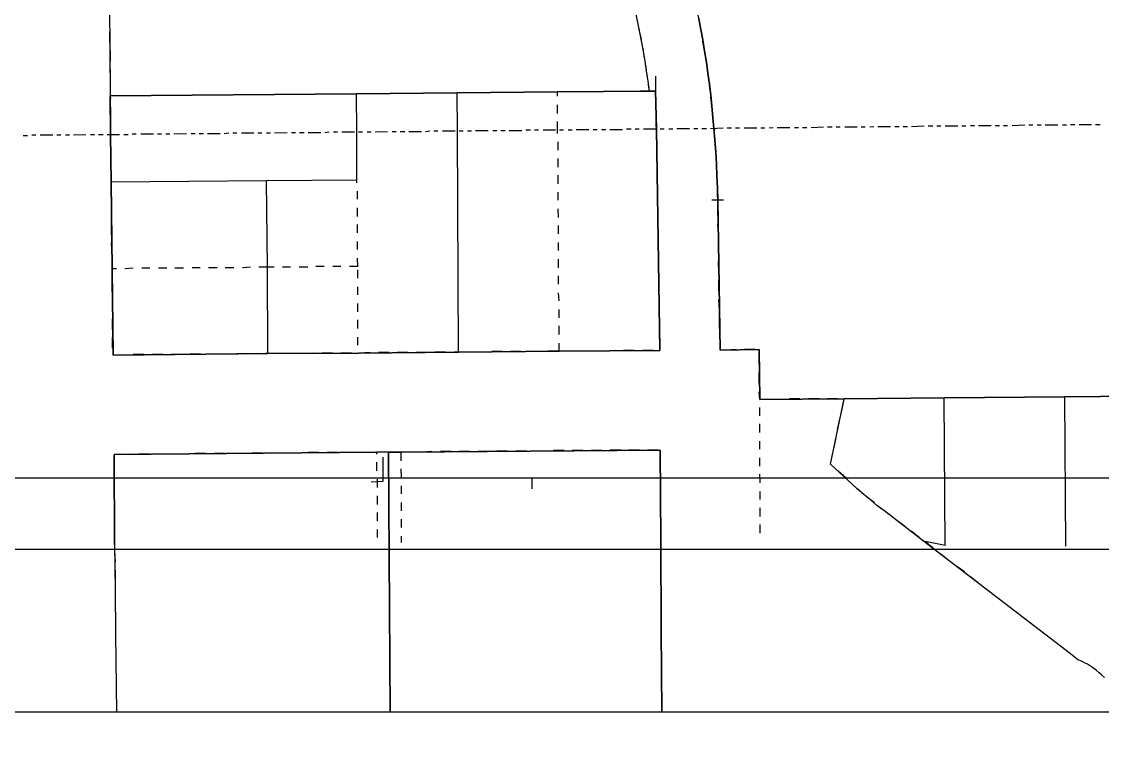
# Model space of a CAD drawing. Extents: x -8 to 2448, y 177 to 3185.
# Drawn here: x 836 to 1352, y 716 to 1059 of the extents above; entities that cross this region are included whole.
import ezdxf

# ---------------------------------------------------------------- set-up
doc = ezdxf.new("R2010")
doc.units = 0
doc.layers.add('Cadastral_Map', color=7, linetype='CONTINUOUS')

msp = doc.modelspace()

# ---------------------------------------------------------------- linework, layer by layer
at = {"layer": 'Cadastral_Map', "color": 7}
for points in [[(103.92227, 1957.2105), (103.92227, 3073.2165), (2335.9709, 3073.2165), (2335.9709, 841.20452), (103.92227, 841.20452), (103.92227, 1957.2105)], [(732.49597, 1457.0478), (836.41823, 1308.727), (876.4991, 1251.3667), (876.97912, 1160.6462), (877.21912, 1110.246), (877.69913, 1067.0457), (877.93914, 1023.8455), (878.17914, 1005.3654)], [(1166.1854, 1008.2454), (1165.7054, 1013.5254), (1165.2254, 1018.8055), (1164.7454, 1024.0855), (1164.0254, 1029.3655), (1163.3054, 1034.6456), (1162.5853, 1039.9256), (1161.6253, 1045.2056), (1160.9053, 1050.4856), (1159.9453, 1055.5257), (1158.9853, 1060.8057), (1157.7852, 1066.0857), (1156.8252, 1071.1258), (1155.6252, 1076.4058), (1154.6652, 1080.7258)], [(1135.4648, 1026.0055), (1134.7447, 1030.8055), (1134.0247, 1035.6056), (1133.3047, 1040.4056), (1132.5847, 1045.2056), (1131.6247, 1050.0056), (1130.6646, 1054.8057), (1129.7046, 1059.6057), (1128.7446, 1064.4057), (1127.7846, 1069.2057)], [(877.69913, 1067.0457), (877.93914, 1023.8455)], [(1138.8248, 1008.0054), (1138.3448, 1026.0055), (1135.4648, 1026.0055), (1134.7447, 1030.8055), (1134.0247, 1035.6056), (1133.3047, 1040.4056), (1132.5847, 1045.2056), (1131.6247, 1050.0056), (1130.6646, 1054.8057), (1129.7046, 1059.6057)], [(1158.9853, 1060.8057), (1159.9453, 1055.5257), (1160.9053, 1050.4856), (1161.6253, 1045.2056), (1162.5853, 1039.9256), (1163.3054, 1034.6456), (1164.0254, 1029.3655), (1164.7454, 1024.0855), (1165.2254, 1018.8055), (1165.7054, 1013.5254), (1166.1854, 1008.2454), (1166.6654, 1002.7254), (1167.1454, 996.96535), (1167.3854, 991.20532), (1167.6255, 985.44529), (1167.8655, 979.92526), (1168.1055, 974.16523), (1169.0655, 902.40484), (1187.7859, 902.64485), (1188.0259, 878.88472), (1228.3468, 879.12472), (1276.1078, 879.60472), (1333.7091, 880.08472), (1435.7113, 881.04473)], [(1166.1854, 1008.2454), (1165.7054, 1013.5254), (1165.2254, 1018.8055), (1164.7454, 1024.0855), (1164.0254, 1029.3655), (1163.3054, 1034.6456), (1162.5853, 1039.9256), (1161.6253, 1045.2056), (1160.9053, 1050.4856), (1159.9453, 1055.5257), (1158.9853, 1060.8057)], [(1138.3448, 1033.2056), (1138.3448, 1026.0055), (1131.1447, 1026.0055)], [(995.5417, 1024.8055), (877.93914, 1023.8455)], [(877.93914, 1023.8455), (878.17914, 1005.3654)], [(1091.5438, 1025.7655), (1043.5428, 1025.2855), (995.5417, 1024.8055)], [(995.7817, 1006.5654), (995.5417, 1024.8055)], [(1043.7828, 1007.0454), (1043.5428, 1025.2855)], [(1135.4648, 1026.0055), (1091.5438, 1025.7655)], [(1091.5438, 1023.6055), (1091.5438, 1025.7655)], [(1135.4648, 1026.0055), (1138.3448, 1026.0055), (1138.8248, 1008.0054)], [(1091.5438, 1015.4454), (1091.5438, 1019.5255)], [(1091.5438, 1007.5254), (1091.5438, 1011.6054)], [(1138.8248, 1008.0054), (1140.2649, 902.16484), (1092.2638, 901.92484), (1044.2628, 901.44484), (996.50172, 900.96484), (953.30078, 900.72484), (879.37917, 900.00483), (878.89916, 941.28505), (878.41915, 982.56527), (878.17914, 1005.3654)], [(995.7817, 983.52528), (995.7817, 1006.5654)], [(1044.2628, 901.44484), (1043.7828, 1007.0454)], [(1091.5438, 1005.8454), (1091.5438, 1007.5254)], [(1092.2638, 901.92484), (1140.2649, 902.16484), (1138.8248, 1008.0054)], [(1188.0259, 878.88472), (1187.7859, 902.64485), (1169.0655, 902.40484), (1168.1055, 974.16523), (1167.8655, 979.92526), (1167.6255, 985.44529), (1167.3854, 991.20532), (1167.1454, 996.96535), (1166.6654, 1002.7254), (1166.1854, 1008.2454)], [(1352.6695, 746.16401), (1351.2295, 747.36401), (1350.0294, 748.32402), (1348.5894, 749.52402), (1347.3894, 750.48403), (1345.9493, 751.44403), (1344.5093, 752.40404), (1343.0693, 753.12404), (1341.6292, 753.84405), (1339.9492, 754.56405), (1336.3491, 757.44407), (1266.2676, 811.20435), (1253.5473, 821.04441), (1250.4273, 823.44442), (1247.3072, 825.84443), (1243.9471, 828.24445), (1240.8271, 830.88446), (1237.707, 833.52447), (1234.5869, 836.16449), (1221.8666, 847.92455), (1228.3468, 879.12472), (1188.0259, 878.88472), (1187.7859, 902.64485), (1169.0655, 902.40484), (1168.1055, 974.16523), (1167.8655, 979.92526), (1167.6255, 985.44529), (1167.3854, 991.20532), (1167.1454, 996.96535), (1166.6654, 1002.7254), (1166.1854, 1008.2454)], [(878.17914, 1005.3654), (878.41915, 982.56527)], [(1091.7838, 997.92536), (1091.7838, 1001.7654)], [(1091.7838, 989.76531), (1091.7838, 993.84533)], [(1091.7838, 981.84527), (1091.7838, 985.92529)], [(995.7817, 983.52528), (952.58076, 983.28528), (878.41915, 982.56527)], [(878.41915, 982.56527), (878.89916, 941.28505)], [(953.30078, 900.72484), (953.06077, 942.00506), (952.58076, 983.28528)], [(995.7817, 982.32527), (995.7817, 983.52528)], [(996.02171, 974.40523), (996.02171, 978.24525)], [(1091.7838, 973.92523), (1091.7838, 977.76525)], [(996.02171, 966.24519), (996.02171, 970.32521)], [(1170.7455, 973.92523), (1165.2254, 973.92523)], [(1092.0238, 965.76518), (1091.7838, 969.84521)], [(996.02171, 958.32514), (996.02171, 962.40517)], [(1092.0238, 957.84514), (1092.0238, 961.92516)], [(996.02171, 950.4051), (996.02171, 954.24512)], [(1092.0238, 949.9251), (1092.0238, 953.76512)], [(996.26172, 942.24506), (996.02171, 946.32508)], [(1092.0238, 941.76506), (1092.0238, 945.84508)], [(953.30078, 900.72484), (879.37917, 900.00483), (878.89916, 941.28505)], [(881.0592, 941.28505), (878.89916, 941.28505)], [(888.97938, 941.52505), (884.89929, 941.28505)], [(896.89955, 941.52505), (893.05947, 941.52505)], [(905.05973, 941.52505), (900.97964, 941.52505)], [(912.9799, 941.52505), (908.89981, 941.52505)], [(920.90007, 941.76506), (917.05999, 941.76506)], [(929.06025, 941.76506), (924.98016, 941.76506)], [(936.98042, 941.76506), (932.90033, 941.76506)], [(944.9006, 942.00506), (941.06051, 941.76506)], [(953.06077, 942.00506), (948.98068, 942.00506)], [(956.18084, 942.00506), (953.06077, 942.00506)], [(964.10101, 942.00506), (960.26093, 942.00506)], [(972.26119, 942.00506), (968.1811, 942.00506)], [(980.18136, 942.24506), (976.10128, 942.24506)], [(988.10154, 942.24506), (984.26145, 942.24506)], [(996.26172, 942.24506), (992.18163, 942.24506)], [(996.26172, 936.72503), (996.26172, 940.80505)], [(1092.0238, 933.84501), (1092.0238, 937.92503)], [(996.26172, 928.80499), (996.26172, 932.64501)], [(1092.2638, 925.92497), (1092.0238, 929.76499)], [(996.26172, 920.64494), (996.26172, 924.72496)], [(1092.2638, 917.76493), (1092.2638, 921.84495)], [(996.26172, 912.7249), (996.26172, 916.80492)], [(1092.2638, 909.84488), (1092.2638, 913.92491)], [(996.26172, 904.80486), (996.26172, 908.64488)], [(1092.2638, 901.92484), (1092.2638, 905.76486)], [(996.50172, 900.96484), (953.30078, 900.72484)], [(1092.2638, 901.92484), (1044.2628, 901.44484), (996.50172, 900.96484)], [(1228.3468, 879.12472), (1188.0259, 878.88472)], [(1276.5878, 809.04434), (1266.2676, 811.20435), (1253.5473, 821.04441), (1250.4273, 823.44442), (1247.3072, 825.84443), (1243.9471, 828.24445), (1240.8271, 830.88446), (1237.707, 833.52447), (1234.5869, 836.16449), (1221.8666, 847.92455), (1228.3468, 879.12472)], [(1276.1078, 879.60472), (1228.3468, 879.12472)], [(1333.7091, 880.08472), (1276.1078, 879.60472)], [(1276.5878, 809.04434), (1276.1078, 879.60472)], [(1435.7113, 881.04473), (1333.7091, 880.08472)], [(1334.1891, 808.80434), (1333.7091, 880.08472)], [(1188.0259, 870.96468), (1188.0259, 875.0447)], [(1188.0259, 863.04463), (1188.0259, 867.12465)], [(1188.0259, 855.12459), (1188.0259, 858.96461)], [(1659.3962, 729.60392), (1141.2249, 729.60392), (1140.9849, 768.48413), (1140.7449, 811.68436), (1140.5049, 854.64459), (1016.6622, 853.68458), (1010.902, 853.68458), (1011.622, 729.60392), (412.56899, 729.60392)], [(1140.5049, 854.64459), (1016.6622, 853.68458), (1010.902, 853.68458), (1005.1419, 853.68458), (879.85918, 852.48458), (880.09918, 809.52435), (880.33919, 788.16423), (880.57919, 766.56411), (881.0592, 729.60392)], [(880.09918, 809.52435), (879.85918, 852.48458), (1005.1419, 853.68458)], [(1002.5018, 839.52451), (1008.262, 839.76451), (1008.262, 851.28457)], [(1005.1419, 853.68458), (1005.1419, 852.72458)], [(1010.902, 853.68458), (1005.1419, 853.68458)], [(1016.6622, 853.68458), (1010.902, 853.68458)], [(1010.902, 853.68458), (1011.622, 729.60392)], [(1016.6622, 853.68458), (1140.5049, 854.64459), (1140.7449, 811.68436)], [(1016.6622, 853.68458), (1016.6622, 849.60456)], [(1141.2249, 729.60392), (1140.9849, 768.48413), (1140.7449, 811.68436), (1140.5049, 854.64459)], [(1005.1419, 848.88456), (1005.1419, 844.80453)], [(1188.0259, 846.96455), (1188.0259, 851.04457)], [(1016.6622, 845.76454), (1016.9022, 841.68452)], [(1079.3035, 841.20452), (1079.3035, 836.16449)], [(1188.2659, 839.0445), (1188.0259, 843.12453)], [(1005.3819, 840.72451), (1005.3819, 836.88449)], [(1016.9022, 837.6045), (1016.9022, 833.76448)], [(1005.3819, 832.80447), (1005.3819, 828.72445)], [(1188.2659, 831.12446), (1188.2659, 834.96448)], [(1016.9022, 829.68445), (1016.9022, 825.60443)], [(1188.2659, 822.96442), (1188.2659, 827.04444)], [(1005.3819, 824.88443), (1005.3819, 820.80441)], [(1016.9022, 821.76441), (1016.9022, 817.68439)], [(1005.3819, 816.72438), (1005.3819, 812.88436)], [(1188.2659, 815.04438), (1188.2659, 819.1244)], [(1016.9022, 813.60437), (1016.9022, 810.48435)], [(104.40228, 807.36433), (2335.2509, 807.36433), (2335.2509, 223.9212), (104.40228, 223.9212), (104.40228, 807.36433), (104.40228, 807.36433)]]:
    msp.add_lwpolyline(points, dxfattribs=at)
at = {"layer": 'Cadastral_Map', "color": 2}
for points in [[(877.69913, 1063.4457), (877.69913, 1058.4057)], [(1160.1853, 1053.8457), (1159.9453, 1055.5257), (1159.2253, 1058.8857)], [(877.69913, 1054.3257), (877.69913, 1049.2856)], [(1131.6247, 1050.7256), (1130.6646, 1054.8057), (1130.6646, 1055.5257)], [(1161.6253, 1044.9656), (1161.6253, 1045.2056), (1160.9053, 1050.0056)], [(877.93914, 1045.4456), (877.93914, 1040.4056)], [(1133.0647, 1041.8456), (1132.5847, 1045.2056), (1132.3447, 1046.6456)], [(1134.5047, 1032.9655), (1134.0247, 1035.6056), (1133.7847, 1037.7656)], [(1163.0654, 1036.0856), (1162.5853, 1039.9256), (1162.3453, 1041.1256)], [(877.93914, 1036.3256), (877.93914, 1031.2855)], [(1164.2654, 1027.2055), (1164.0254, 1029.3655), (1163.5454, 1032.2455)], [(877.93914, 1027.4455), (877.93914, 1023.8455), (878.17914, 1022.4055)], [(1137.3848, 1026.0055), (1135.4648, 1026.0055), (1134.9847, 1028.8855)], [(1138.5848, 1018.0855), (1138.5848, 1023.1255)], [(1165.2254, 1018.3255), (1165.2254, 1018.8055), (1164.7454, 1023.3655)], [(878.17914, 1018.3255), (878.17914, 1013.2854)], [(1138.5848, 1008.9654), (1138.5848, 1014.0054)], [(1166.1854, 1009.2054), (1165.7054, 1013.5254), (1165.7054, 1014.2454)], [(878.17914, 1009.4454), (878.17914, 1005.3654)], [(1138.8248, 1007.0454), (1138.8248, 1002.0054)], [(1166.6654, 1002.7254), (1166.4254, 1007.7654)], [(878.17914, 1002.2454), (878.17914, 1005.3654)], [(878.41915, 993.36533), (878.41915, 998.40536)], [(1138.8248, 997.92536), (1138.8248, 993.12533)], [(1167.3854, 993.60533), (1167.1454, 996.96535), (1166.9054, 998.64536)], [(878.41915, 984.24528), (878.41915, 989.28531)], [(1139.0648, 989.04531), (1139.0648, 984.00528)], [(1167.6255, 984.72529), (1167.6255, 985.44529), (1167.6255, 989.76531)], [(878.41915, 975.36524), (878.41915, 980.40526)], [(1167.8655, 975.60524), (1167.8655, 979.92526), (1167.8655, 980.64526)], [(1139.0648, 980.16526), (1139.3048, 975.12523)], [(878.65915, 966.24519), (878.65915, 971.28521)], [(1139.3048, 971.04521), (1139.3048, 966.00519)], [(1168.1055, 966.72519), (1168.1055, 971.76522)], [(878.65915, 957.36514), (878.65915, 962.40517)], [(1139.3048, 962.16516), (1139.5448, 957.12514)], [(1168.3455, 957.60514), (1168.1055, 962.64517)], [(878.89916, 948.24509), (878.65915, 953.28512)], [(1139.5448, 953.04512), (1139.5448, 948.00509)], [(1168.3455, 948.72509), (1168.3455, 953.76512)], [(878.89916, 939.36504), (878.89916, 941.28505), (878.89916, 944.40507)], [(1139.5448, 944.16507), (1139.7848, 939.12504)], [(1168.5855, 939.60504), (1168.3455, 944.64507)], [(878.89916, 930.24499), (878.89916, 935.28502)], [(1139.7848, 935.04502), (1139.7848, 930.00499)], [(1168.5855, 930.725), (1168.5855, 935.76502)], [(879.13916, 921.36495), (879.13916, 926.40497)], [(1140.0249, 926.16497), (1140.0249, 921.12494)], [(1168.8255, 921.60495), (1168.5855, 926.64497)], [(879.13916, 912.2449), (879.13916, 917.28492)], [(1140.0249, 917.04492), (1140.0249, 912.0049)], [(1168.8255, 912.7249), (1168.8255, 917.76493)], [(879.13916, 903.36485), (879.13916, 908.40488)], [(1140.2649, 908.16487), (1140.2649, 903.12485)], [(1169.0655, 903.60485), (1169.0655, 908.64488)], [(885.13929, 900.00483), (880.09918, 900.00483)], [(894.01949, 900.24483), (888.97938, 900.24483)], [(903.13969, 900.24483), (898.09958, 900.24483)], [(912.01988, 900.24483), (906.97977, 900.24483)], [(921.14008, 900.48483), (916.09997, 900.48483)], [(930.02027, 900.48483), (924.98016, 900.48483)], [(939.14047, 900.48483), (934.10036, 900.48483)], [(948.02066, 900.72484), (942.98055, 900.48483)], [(957.14086, 900.72484), (953.30078, 900.72484), (952.10075, 900.72484)], [(966.02106, 900.72484), (960.98095, 900.72484)], [(975.14125, 900.96484), (970.10114, 900.72484)], [(984.02145, 900.96484), (978.98134, 900.96484)], [(993.14165, 900.96484), (988.10154, 900.96484)], [(1002.0218, 901.20484), (996.98173, 900.96484)], [(1011.142, 901.20484), (1006.1019, 901.20484)], [(1020.0222, 901.20484), (1014.9821, 901.20484)], [(1029.1424, 901.20484), (1024.1023, 901.20484)], [(1038.0226, 901.44484), (1032.9825, 901.44484)], [(1047.1428, 901.44484), (1044.2628, 901.44484), (1042.1027, 901.44484)], [(1056.023, 901.44484), (1050.9829, 901.44484)], [(1065.1432, 901.68484), (1060.1031, 901.68484)], [(1074.0234, 901.68484), (1068.9833, 901.68484)], [(1083.1436, 901.68484), (1078.1035, 901.68484)], [(1092.0238, 901.92484), (1086.9837, 901.92484)], [(1101.144, 901.92484), (1096.1039, 901.92484)], [(1110.0242, 901.92484), (1104.9841, 901.92484)], [(1119.1444, 902.16484), (1114.1043, 901.92484)], [(1128.0246, 902.16484), (1122.9845, 902.16484)], [(1137.1448, 902.16484), (1132.1047, 902.16484)], [(1176.7457, 902.64485), (1171.9455, 902.40484)], [(1185.8659, 902.64485), (1180.8257, 902.64485)], [(1187.7859, 895.68481), (1187.7859, 900.48483)], [(1187.7859, 886.56476), (1187.7859, 891.60479)], [(1189.2259, 878.88472), (1188.0259, 878.88472), (1187.7859, 882.48474)], [(1198.3461, 878.88472), (1193.306, 878.88472)], [(1207.2263, 879.12472), (1202.1862, 879.12472)], [(1216.3465, 879.12472), (1211.3064, 879.12472)], [(1225.2267, 879.12472), (1220.1866, 879.12472)], [(1227.1468, 873.36469), (1228.1068, 878.16471)], [(1225.2267, 864.48464), (1226.1867, 869.52467)], [(1223.5467, 855.84459), (1224.5067, 860.64462)], [(879.85918, 851.28457), (879.85918, 846.24454)], [(887.53935, 852.72458), (882.49924, 852.48458)], [(896.65954, 852.72458), (891.61943, 852.72458)], [(905.53974, 852.72458), (900.49963, 852.72458)], [(914.65994, 852.72458), (909.61983, 852.72458)], [(923.54013, 852.96458), (918.50002, 852.96458)], [(932.66033, 852.96458), (927.62022, 852.96458)], [(941.54052, 852.96458), (936.50041, 852.96458)], [(950.66072, 853.20458), (945.62061, 853.20458)], [(959.54091, 853.20458), (954.5008, 853.20458)], [(968.66111, 853.20458), (963.621, 853.20458)], [(977.54131, 853.44458), (972.5012, 853.44458)], [(986.66151, 853.44458), (981.6214, 853.44458)], [(995.5417, 853.44458), (990.50159, 853.44458)], [(1004.6619, 853.68458), (999.62179, 853.44458)], [(1013.5421, 853.68458), (1010.902, 853.68458), (1008.502, 853.68458)], [(1022.6623, 853.68458), (1017.6222, 853.68458)], [(1031.5425, 853.92458), (1026.5024, 853.68458)], [(1040.6627, 853.92458), (1035.6226, 853.92458)], [(1049.5429, 853.92458), (1044.5028, 853.92458)], [(1058.6631, 854.16459), (1053.623, 853.92458)], [(1067.5433, 854.16459), (1062.5032, 854.16459)], [(1076.6635, 854.16459), (1071.6234, 854.16459)], [(1085.5437, 854.16459), (1080.5036, 854.16459)], [(1094.6639, 854.40459), (1089.6238, 854.40459)], [(1103.5441, 854.40459), (1098.5039, 854.40459)], [(1112.6642, 854.40459), (1107.6241, 854.40459)], [(1121.5444, 854.64459), (1116.5043, 854.64459)], [(1130.6646, 854.64459), (1125.6245, 854.64459)], [(1139.5448, 854.64459), (1134.5047, 854.64459)], [(1140.5049, 852.72458), (1140.5049, 854.64459)], [(1222.5867, 847.20455), (1221.8666, 847.92455), (1222.5867, 851.76457)], [(1140.5049, 843.84453), (1140.5049, 848.88456)], [(879.85918, 842.40452), (879.85918, 837.36449)], [(1229.3068, 841.20452), (1225.4667, 844.56453)], [(1140.7449, 834.72448), (1140.7449, 839.76451)], [(1235.7869, 835.20448), (1234.5869, 836.16449), (1232.1869, 838.3245)], [(879.85918, 833.28447), (880.09918, 828.24445)], [(1140.7449, 825.84443), (1140.7449, 830.88446)], [(1242.7471, 829.44445), (1240.8271, 830.88446), (1238.907, 832.56447)], [(1249.9472, 823.68442), (1247.3072, 825.84443), (1245.8672, 826.80444)], [(880.09918, 824.40443), (880.09918, 819.3644)], [(1140.7449, 816.72438), (1140.7449, 821.76441)], [(1257.1474, 818.40439), (1253.5473, 821.04441), (1253.0673, 821.52441)], [(880.09918, 815.28438), (880.09918, 810.24435)], [(1264.1076, 812.88436), (1260.2675, 816.00438)], [(1140.7449, 807.84434), (1140.7449, 811.68436), (1140.7449, 812.88436)], [(1271.3077, 807.36433), (1267.4676, 810.48435)], [(880.09918, 806.40433), (880.33919, 801.3643)], [(1278.5079, 801.8443), (1274.4278, 804.96432)], [(1140.9849, 798.72429), (1140.7449, 803.76431)], [(880.33919, 797.28428), (880.33919, 792.24425)], [(1140.9849, 789.84424), (1140.9849, 794.88427)], [(1285.708, 796.56428), (1281.6279, 799.44429)], [(1292.6682, 791.04425), (1288.8281, 793.92426)]]:
    msp.add_lwpolyline(points, dxfattribs=at)
at = {"layer": 'Cadastral_Map', "color": 1}
for points in [[(1435.7113, 881.04473), (1333.7091, 880.08472), (1276.1078, 879.60472), (1228.3468, 879.12472), (1188.0259, 878.88472), (1187.7859, 902.64485), (1169.0655, 902.40484), (1168.1055, 974.16523), (1167.8655, 979.92526), (1167.6255, 985.44529), (1167.3854, 991.20532), (1167.1454, 996.96535), (1166.6654, 1002.7254), (1166.1854, 1008.2454), (1165.7054, 1013.5254), (1165.2254, 1018.8055), (1164.7454, 1024.0855), (1164.0254, 1029.3655), (1163.3054, 1034.6456), (1162.5853, 1039.9256), (1161.6253, 1045.2056), (1160.9053, 1050.4856), (1159.9453, 1055.5257), (1158.9853, 1060.8057)], [(1158.9853, 1060.8057), (1159.9453, 1055.5257), (1160.9053, 1050.4856), (1161.6253, 1045.2056), (1162.5853, 1039.9256), (1163.3054, 1034.6456), (1164.0254, 1029.3655), (1164.7454, 1024.0855), (1165.2254, 1018.8055), (1165.7054, 1013.5254), (1166.1854, 1008.2454), (1166.6654, 1002.7254), (1167.1454, 996.96535), (1167.3854, 991.20532), (1167.6255, 985.44529), (1167.8655, 979.92526), (1168.1055, 974.16523), (1169.0655, 902.40484), (1187.7859, 902.64485), (1188.0259, 878.88472), (1228.3468, 879.12472), (1276.1078, 879.60472), (1333.7091, 880.08472), (1435.7113, 881.04473)], [(878.89916, 941.28505), (879.37917, 900.00483), (953.30078, 900.72484), (996.50172, 900.96484), (1044.2628, 901.44484), (1092.2638, 901.92484), (1140.2649, 902.16484), (1138.8248, 1008.0054), (1138.3448, 1026.0055), (1135.4648, 1026.0055), (1091.5438, 1025.7655), (1043.5428, 1025.2855), (995.5417, 1024.8055), (877.93914, 1023.8455), (878.17914, 1005.3654), (878.41915, 982.56527), (878.89916, 941.28505)], [(932.42032, 1005.8454), (934.58037, 1006.0854)], [(936.50041, 1006.0854), (938.42045, 1006.0854)], [(940.5805, 1006.0854), (946.58063, 1006.0854)], [(948.50067, 1006.0854), (950.42072, 1006.0854)], [(952.58076, 1006.0854), (954.5008, 1006.0854)], [(956.42085, 1006.0854), (962.42098, 1006.3254)], [(964.58102, 1006.3254), (966.50107, 1006.3254)], [(968.42111, 1006.3254), (970.58116, 1006.3254)], [(972.5012, 1006.3254), (978.50133, 1006.3254)], [(980.42137, 1006.3254), (982.58142, 1006.5654)], [(984.50146, 1006.5654), (986.4215, 1006.5654)], [(988.58155, 1006.5654), (994.58168, 1006.5654)], [(996.50172, 1006.5654), (998.42176, 1006.5654)], [(1000.5818, 1006.5654), (1002.5018, 1006.5654)], [(1004.4219, 1006.5654), (1010.422, 1006.8054)], [(1012.5821, 1006.8054), (1014.5021, 1006.8054)], [(1016.4221, 1006.8054), (1018.5822, 1006.8054)], [(1020.5022, 1006.8054), (1026.5024, 1006.8054)], [(1028.4224, 1006.8054), (1030.5825, 1007.0454)], [(1032.5025, 1007.0454), (1034.4226, 1007.0454)], [(1036.5826, 1007.0454), (1042.5827, 1007.0454)], [(1044.5028, 1007.0454), (1046.4228, 1007.0454)], [(1048.5829, 1007.0454), (1050.5029, 1007.0454)], [(1052.4229, 1007.2854), (1058.4231, 1007.2854)], [(1060.5831, 1007.2854), (1062.5032, 1007.2854)], [(1064.4232, 1007.2854), (1066.5833, 1007.2854)], [(1068.5033, 1007.2854), (1074.5034, 1007.2854)], [(1076.4235, 1007.5254), (1078.5835, 1007.5254)], [(1080.5036, 1007.5254), (1082.4236, 1007.5254)], [(1084.5836, 1007.5254), (1090.5838, 1007.5254)], [(1092.5038, 1007.5254), (1094.4239, 1007.5254)], [(1096.5839, 1007.5254), (1098.5039, 1007.5254)], [(1100.424, 1007.7654), (1106.4241, 1007.7654)], [(1108.5842, 1007.7654), (1110.5042, 1007.7654)], [(1112.4243, 1007.7654), (1114.5843, 1007.7654)], [(1116.5043, 1007.7654), (1122.5045, 1007.7654)], [(1124.4245, 1008.0054), (1126.5846, 1008.0054)], [(1128.5046, 1008.0054), (1130.4246, 1008.0054)], [(1132.5847, 1008.0054), (1138.5848, 1008.0054)], [(1140.5049, 1008.0054), (1142.4249, 1008.0054)], [(1144.585, 1008.0054), (1146.505, 1008.0054)], [(1148.425, 1008.2454), (1154.4252, 1008.2454)], [(1156.5852, 1008.2454), (1158.5053, 1008.2454)], [(1160.4253, 1008.2454), (1162.5853, 1008.2454)], [(1164.5054, 1008.2454), (1170.5055, 1008.4854)], [(1172.4256, 1008.4854), (1174.5856, 1008.4854)], [(1176.5056, 1008.4854), (1178.4257, 1008.4854)], [(1180.5857, 1008.4854), (1186.5859, 1008.4854)], [(1188.5059, 1008.4854), (1190.426, 1008.4854)], [(1192.586, 1008.4854), (1194.506, 1008.7254)], [(1196.4261, 1008.7254), (1202.4262, 1008.7254)], [(1204.5863, 1008.7254), (1206.5063, 1008.7254)], [(1208.4263, 1008.7254), (1210.5864, 1008.7254)], [(1212.5064, 1008.7254), (1218.5066, 1008.9654)], [(1220.4266, 1008.9654), (1222.5867, 1008.9654)], [(1224.5067, 1008.9654), (1226.4267, 1008.9654)], [(1228.5868, 1008.9654), (1234.5869, 1008.9654)], [(1236.507, 1008.9654), (1238.427, 1008.9654)], [(1240.587, 1008.9654), (1242.5071, 1009.2054)], [(1244.4271, 1009.2054), (1250.4273, 1009.2054)], [(1252.5873, 1009.2054), (1254.5073, 1009.2054)], [(1256.4274, 1009.2054), (1258.5874, 1009.2054)], [(1260.5075, 1009.2054), (1266.5076, 1009.4454)], [(1268.4277, 1009.4454), (1270.5877, 1009.4454)], [(1272.5077, 1009.4454), (1274.4278, 1009.4454)], [(1276.5878, 1009.4454), (1282.588, 1009.4454)], [(1284.508, 1009.4454), (1286.428, 1009.4454)], [(1288.5881, 1009.6854), (1290.5081, 1009.6854)], [(1292.4282, 1009.6854), (1298.4283, 1009.6854)], [(1300.3483, 1009.6854), (1302.5084, 1009.6854)], [(1304.4284, 1009.6854), (1306.3485, 1009.6854)], [(1308.5085, 1009.6854), (1314.5087, 1009.9254)], [(1316.4287, 1009.9254), (1318.3487, 1009.9254)], [(1320.5088, 1009.9254), (1322.4288, 1009.9254)], [(1324.3489, 1009.9254), (1330.349, 1009.9254)], [(1332.509, 1009.9254), (1334.4291, 1009.9254)], [(1336.3491, 1010.1654), (1338.5092, 1010.1654)], [(1340.4292, 1010.1654), (1346.4294, 1010.1654)], [(1348.3494, 1010.1654), (1350.5094, 1010.1654)], [(836.41823, 1004.8854), (838.57828, 1004.8854)], [(840.49832, 1005.1254), (842.41836, 1005.1254)], [(844.57841, 1005.1254), (850.57854, 1005.1254)], [(852.49858, 1005.1254), (854.41862, 1005.1254)], [(856.57867, 1005.1254), (858.49871, 1005.1254)], [(860.41875, 1005.1254), (866.41889, 1005.3654)], [(868.57893, 1005.3654), (870.49897, 1005.3654)], [(872.41902, 1005.3654), (874.57906, 1005.3654)], [(876.4991, 1005.3654), (882.49924, 1005.3654)], [(884.41928, 1005.3654), (886.57932, 1005.3654)], [(888.49937, 1005.6054), (890.41941, 1005.6054)], [(892.57946, 1005.6054), (898.57959, 1005.6054)], [(900.49963, 1005.6054), (902.41967, 1005.6054)], [(904.57972, 1005.6054), (906.49976, 1005.6054)], [(908.4198, 1005.6054), (914.41993, 1005.8454)], [(916.57998, 1005.8454), (918.50002, 1005.8454)], [(920.42006, 1005.8454), (922.58011, 1005.8454)], [(924.50015, 1005.8454), (930.50028, 1005.8454)], [(1659.3962, 729.60392), (1141.2249, 729.60392), (1140.9849, 768.48413), (1140.7449, 811.68436), (1140.5049, 854.64459), (1016.6622, 853.68458), (1010.902, 853.68458), (1011.622, 729.60392), (412.56899, 729.60392)]]:
    msp.add_lwpolyline(points, dxfattribs=at)
for points in [[(953.30078, 900.72484), (879.37917, 900.00483), (878.89916, 941.28505), (878.41915, 982.56527), (878.17914, 1005.3654), (877.93914, 1023.8455), (995.5417, 1024.8055), (1043.5428, 1025.2855), (1091.5438, 1025.7655), (1135.4648, 1026.0055), (1138.3448, 1026.0055), (1138.8248, 1008.0054), (1140.2649, 902.16484), (1092.2638, 901.92484), (1044.2628, 901.44484), (996.50172, 900.96484), (953.30078, 900.72484), (953.30078, 900.72484)], [(1011.622, 729.60392), (1010.902, 853.68458), (1016.6622, 853.68458), (1140.5049, 854.64459), (1140.7449, 811.68436), (1140.9849, 768.48413), (1141.2249, 729.60392), (1011.622, 729.60392), (1011.622, 729.60392)]]:
    msp.add_lwpolyline(points, close=True, dxfattribs=at)
at = {"layer": 'Cadastral_Map', "color": 7}
msp.add_lwpolyline([(878.89916, 941.28505), (879.37917, 900.00483), (953.30078, 900.72484), (996.50172, 900.96484), (1044.2628, 901.44484), (1092.2638, 901.92484), (1140.2649, 902.16484), (1138.8248, 1008.0054), (1138.3448, 1026.0055), (1135.4648, 1026.0055), (1091.5438, 1025.7655), (1043.5428, 1025.2855), (995.5417, 1024.8055), (877.93914, 1023.8455), (878.17914, 1005.3654), (878.41915, 982.56527), (878.89916, 941.28505), (878.89916, 941.28505)], close=True, dxfattribs=at)

doc.saveas('drawing.dxf')
